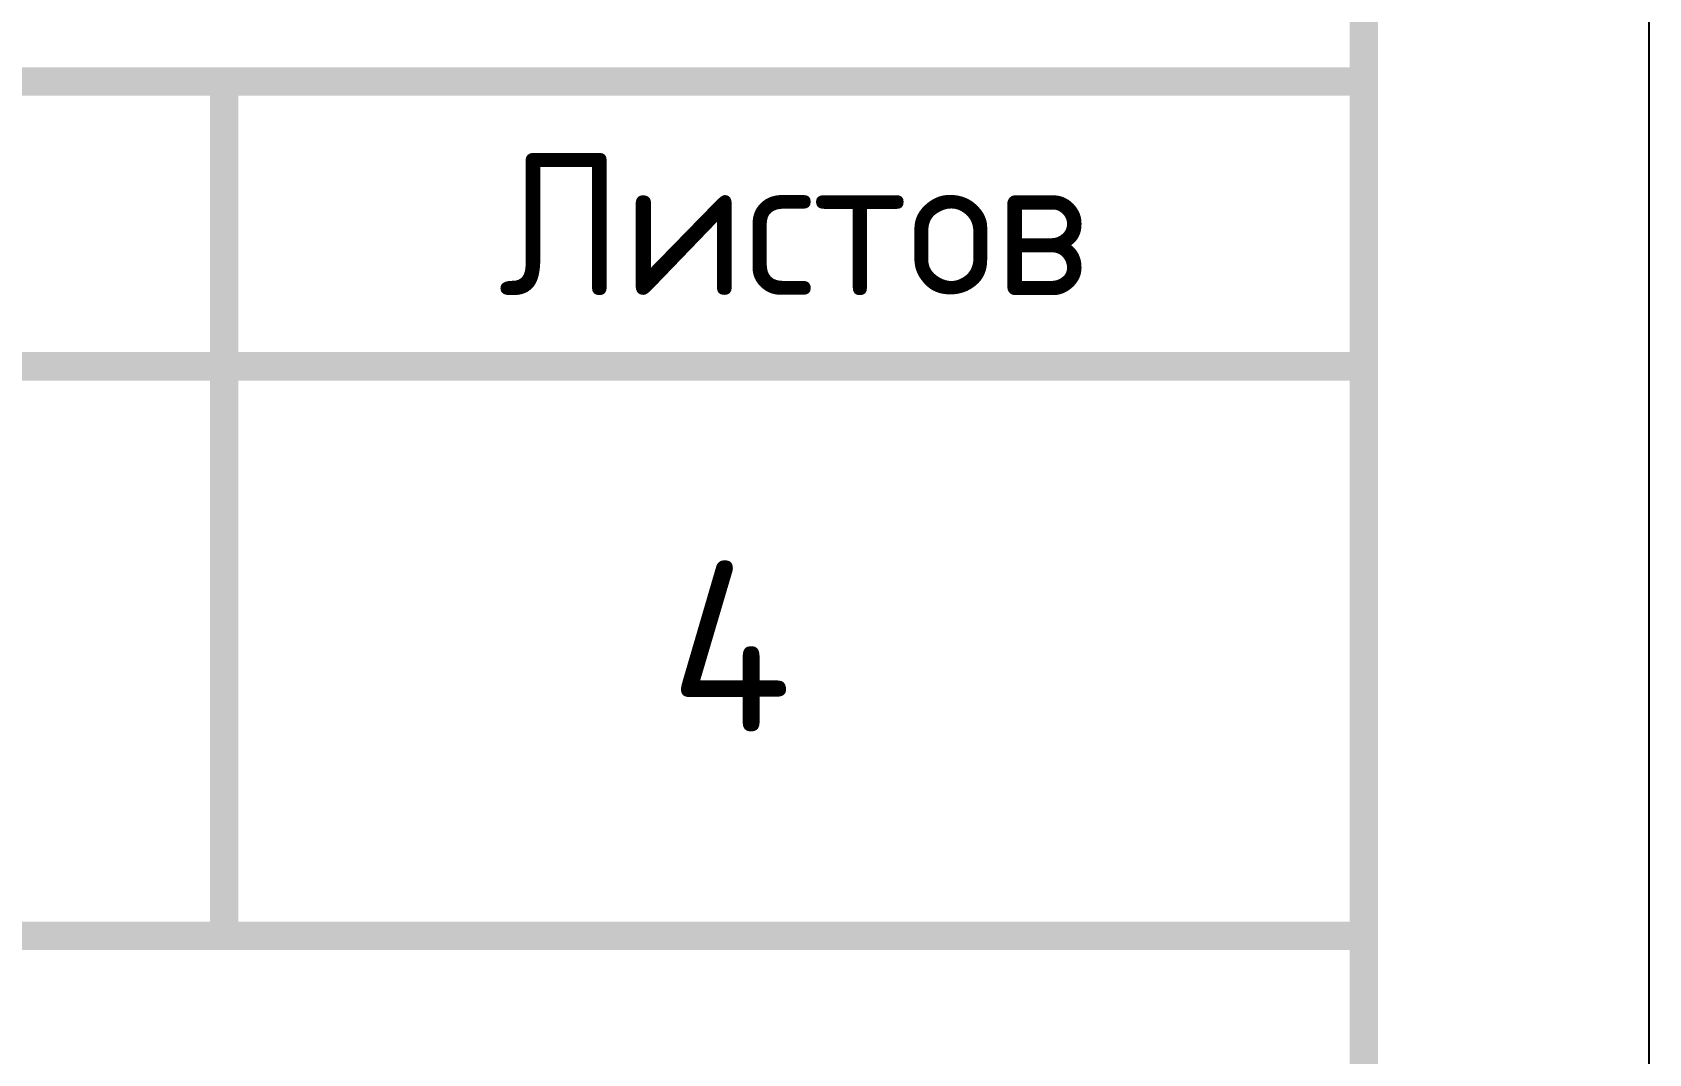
# Model space of a CAD drawing. Header units: millimetres. Extents: x 1981 to 3888, y 1583 to 2809.
# Drawn here: x 2646.85 to 2675.21, y 1998.17 to 2016.1 of the extents above; entities that cross this region are included whole.
import ezdxf
from ezdxf.enums import TextEntityAlignment as Align

# ---------------------------------------------------------------- set-up
doc = ezdxf.new("R2010")
doc.units = ezdxf.units.MM
doc.layers.add('Форматы', color=7, linetype='Continuous')
doc.styles.add('GOST-2.304_Type-B', font='GOST Common.ttf')

# ---------------------------------------------------------------- blocks, each defined once
blk = doc.blocks.new('*U110')
blk.add_lwpolyline([(0, 0), (420, 0), (420, -297), (0, -297)], close=True)
at = {"const_width": 0.5}
blk.add_lwpolyline([(20, -5), (415, -5), (415, -292), (20, -292)], close=True, dxfattribs=at)
for points in [[(230, -262), (415, -262)], [(395, -262), (395, -277)], [(365, -267), (415, -267)], [(295, -277), (415, -277)]]:
    blk.add_lwpolyline(points, dxfattribs=at)
at = {"style": 'GOST-2.304_Type-B'}
blk.add_text('Листов', height=2.5, dxfattribs=at).set_placement((405, -264.5), align=Align.MIDDLE_CENTER)
blk.add_attdef('РАЗРАБОТАЛ', text='', height=2.5, dxfattribs=at).set_placement((250.501, -264.224), align=Align.MIDDLE_LEFT)
at = {"style": 'GOST-2.304_Type-B', "flags": 8}
for tag, height, p in [('ДАТА', 2.5, (290.074, -264.402)), ('ЛИСТ', 3, (386.388, -271.915)), ('ЛИСТОВ', 3, (403.888, -271.915)), ('ФОРМАТ', 3, (380.972, -294.745))]:
    blk.add_attdef(tag, text='', height=height, dxfattribs=at).set_placement(p, align=Align.MIDDLE_CENTER)
for tag, p in [('ТЕПЛОВЫЕ_СЕТИ_001', (316.436, -270.999)), ('ИМЯ_ЧЕРТЕЖА_001', (318.086, -285.55))]:
    blk.add_attdef(tag, p, '', height=3, dxfattribs=at)
at = {"style": 'GOST-2.304_Type-B'}
blk.add_attdef('ПРОВЕРИЛ', (250.749, -270.729), '', height=2.5, dxfattribs=at)

msp = doc.modelspace()

# ---------------------------------------------------------------- block references
at = {"layer": 'Форматы'}
ref = msp.add_blockref('*U110', (2255.21165, 2277.23993), dxfattribs=at)
ref.add_attrib('ЛИСТОВ', '4', dxfattribs={"layer": '0', "height": 3, "style": 'GOST-2.304_Type-B'}).set_placement((2659.09941, 2005.32458), align=Align.MIDDLE_CENTER)

doc.saveas('drawing.dxf')
